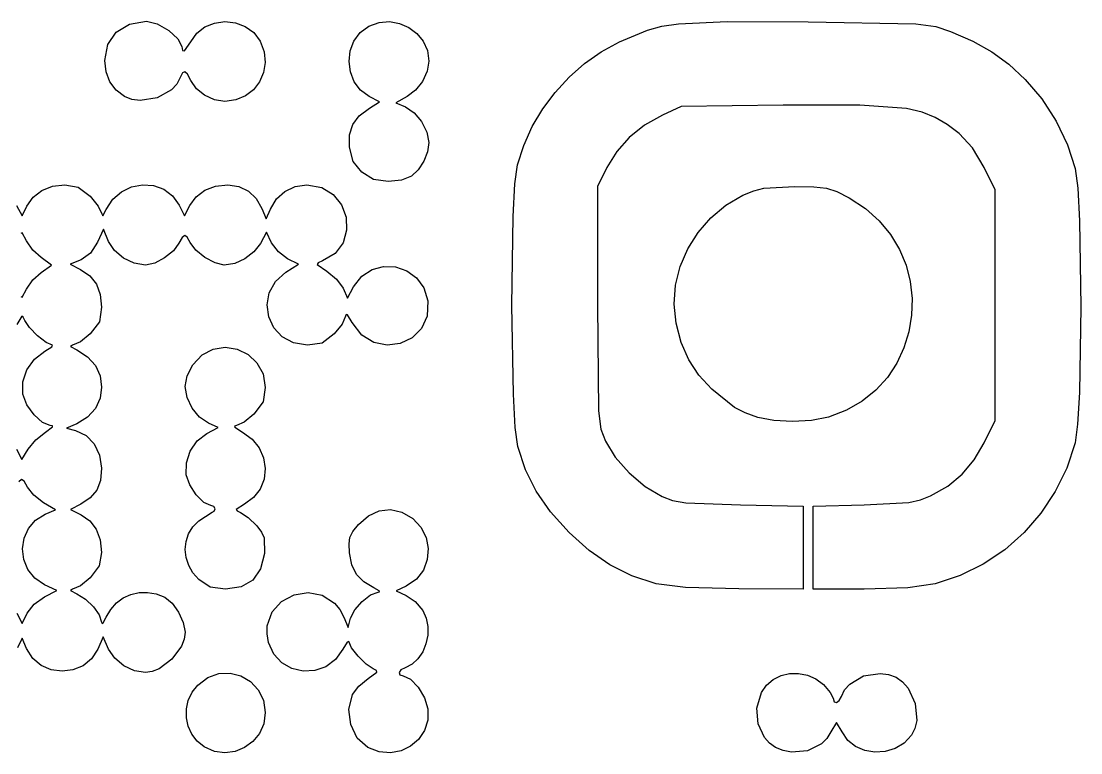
# Model space of a CAD drawing. Extents: x 15 to 288, y 15 to 288.
# Drawn here: x 191.7 to 287.6, y 221.3 to 287.6 of the extents above; entities that cross this region are included whole.
import ezdxf

# ---------------------------------------------------------------- set-up
doc = ezdxf.new("R2010")
doc.units = 0

msp = doc.modelspace()

# ---------------------------------------------------------------- linework, layer by layer
at = {"layer": 'Image'}
for p, q in [((200.303198, 286.584889), (201.48831, 287.307945)), ((201.48831, 287.307945), (203.02351, 287.564014)), ((203.02351, 287.564014), (204.002742, 287.319503)), ((204.002742, 287.319503), (205.049685, 286.720386)), ((207.578696, 286.477171), (208.310386, 287.049769)), ((208.310386, 287.049769), (209.181727, 287.398697)), ((209.181727, 287.398697), (210.126767, 287.523137)), ((210.126767, 287.523137), (211.079553, 287.422269)), ((211.079553, 287.422269), (211.974133, 287.095274)), ((211.974133, 287.095274), (212.744553, 286.541333)), ((222.362624, 286.528256), (223.146716, 287.106023)), ((223.146716, 287.106023), (224.083946, 287.443624)), ((224.083946, 287.443624), (225.031589, 287.523044)), ((225.031589, 287.523044), (225.947917, 287.368541)), ((225.947917, 287.368541), (226.791207, 287.00437)), ((226.791207, 287.00437), (227.519732, 286.454789)), ((248.393714, 286.764054), (249.68037, 287.101954)), ((249.68037, 287.101954), (251.196442, 287.330112)), ((251.196442, 287.330112), (255.589878, 287.52872)), ((255.589878, 287.52872), (262.920106, 287.502913)), ((262.920106, 287.502913), (272.676581, 287.312014)), ((272.676581, 287.312014), (274.476275, 287.070961)), ((274.476275, 287.070961), (275.807406, 286.624938)), ((199.539686, 285.46257), (200.303198, 286.584889)), ((205.049685, 286.720386), (205.883673, 285.968289)), ((205.883673, 285.968289), (206.22404, 285.264834)), ((207.052611, 285.681723), (207.578696, 286.477171)), ((212.744553, 286.541333), (213.324861, 285.759627)), ((221.805389, 285.764586), (222.362624, 286.528256)), ((227.519732, 286.454789), (228.091767, 285.744053)), ((245.835606, 285.687513), (248.393714, 286.764054)), ((275.807406, 286.624938), (277.837442, 285.752202)), ((199.26929, 284.008714), (199.539686, 285.46257)), ((206.22404, 285.264834), (206.297767, 284.910426)), ((206.297767, 284.910426), (206.489692, 284.87649)), ((206.489692, 284.87649), (207.052611, 285.681723)), ((213.324861, 285.759627), (213.681396, 284.793811)), ((221.369496, 283.926757), (221.474512, 284.876817)), ((221.474512, 284.876817), (221.805389, 285.764586)), ((228.091767, 285.744053), (228.465587, 284.896419)), ((228.465587, 284.896419), (228.599466, 283.936143)), ((244.203686, 284.790437), (245.835606, 285.687513)), ((277.837442, 285.752202), (279.550883, 284.798048)), ((199.384413, 282.969545), (199.26929, 284.008714)), ((213.681396, 284.793811), (213.777719, 283.832752)), ((221.489841, 282.97621), (221.369496, 283.926757)), ((228.599466, 283.936143), (228.441709, 283.028771)), ((242.681219, 283.719037), (244.203686, 284.790437)), ((279.550883, 284.798048), (281.084441, 283.675016)), ((199.724785, 282.069618), (199.384413, 282.969545)), ((206.500746, 282.988706), (206.282148, 282.893139)), ((206.754131, 282.755055), (206.500746, 282.988706)), ((213.777719, 283.832752), (213.636148, 282.914673)), ((221.83505, 282.086983), (221.489841, 282.97621)), ((228.441709, 283.028771), (228.01464, 282.118226)), ((241.281788, 282.489705), (242.681219, 283.719037)), ((281.084441, 283.675016), (282.574826, 282.295648)), ((200.282912, 281.322669), (199.724785, 282.069618)), ((206.088031, 282.471369), (205.785186, 281.870946)), ((206.282148, 282.893139), (206.088031, 282.471369)), ((207.052611, 282.189167), (206.754131, 282.755055)), ((207.554247, 281.454274), (207.052611, 282.189167)), ((213.279003, 282.0778), (212.728603, 281.360359)), ((213.636148, 282.914673), (213.279003, 282.0778)), ((222.404625, 281.320882), (221.83505, 282.086983)), ((228.01464, 282.118226), (227.387556, 281.317033)), ((240.018975, 281.118834), (241.281788, 282.489705)), ((282.574826, 282.295648), (284.076341, 280.526948)), ((201.0513, 280.742434), (200.282912, 281.322669)), ((205.307888, 281.352487), (203.992126, 280.617136)), ((205.785186, 281.870946), (205.307888, 281.352487)), ((208.300819, 280.856213), (207.554247, 281.454274)), ((212.728603, 281.360359), (212.007266, 280.800574)), ((223.198066, 280.739713), (222.404625, 281.320882)), ((227.387556, 281.317033), (226.629756, 280.737723)), ((238.906361, 279.622817), (240.018975, 281.118834)), ((201.051301, 280.742439), (201.0513, 280.742434)), ((201.723799, 280.476815), (201.051301, 280.742439)), ((202.465134, 280.376669), (201.723799, 280.476815)), ((203.992126, 280.617136), (202.465134, 280.376669)), ((209.195399, 280.454056), (208.300819, 280.856213)), ((210.141061, 280.306877), (209.195399, 280.454056)), ((211.137313, 280.436672), (210.141061, 280.306877)), ((212.007266, 280.800574), (211.137313, 280.436672)), ((224.136423, 280.254469), (223.198066, 280.739713)), ((223.20938, 279.690698), (224.136423, 280.254469)), ((226.629756, 280.737723), (225.599046, 280.182649)), ((225.599046, 280.182649), (226.488537, 279.808645)), ((284.076341, 280.526948), (285.379073, 278.506889)), ((222.286322, 278.993558), (223.20938, 279.690698)), ((226.488537, 279.808645), (227.265974, 279.282592)), ((227.265974, 279.282592), (227.941072, 278.472363)), ((237.95753, 278.018046), (238.906361, 279.622817)), ((251.429251, 279.853792), (249.729871, 279.056969)), ((260.651861, 279.9536), (251.429251, 279.853792)), ((267.599743, 279.955143), (260.651861, 279.9536)), ((271.815447, 279.649943), (267.599743, 279.955143)), ((273.253189, 279.325272), (271.815447, 279.649943)), ((274.433233, 278.855468), (273.253189, 279.325272)), ((221.419601, 277.275426), (221.698196, 278.205252)), ((221.698196, 278.205252), (222.286322, 278.993558)), ((227.941072, 278.472363), (228.417352, 277.525215)), ((248.115542, 278.147999), (246.734299, 277.047378)), ((249.729871, 279.056969), (248.115542, 278.147999)), ((275.497363, 278.217712), (274.433233, 278.855468)), ((276.587361, 277.38919), (275.497363, 278.217712)), ((285.379073, 278.506889), (286.410775, 276.364289)), ((221.42514, 276.153728), (221.419601, 277.275426)), ((228.417352, 277.525215), (228.598337, 276.588405)), ((237.186065, 276.320914), (237.95753, 278.018046)), ((277.78664, 276.101086), (276.587361, 277.38919)), ((228.598337, 276.588405), (228.474708, 275.740432)), ((236.605546, 274.547813), (237.186065, 276.320914)), ((246.734299, 277.047378), (245.595946, 275.764385)), ((286.410775, 276.364289), (287.099196, 274.227968)), ((221.750458, 274.85559), (221.42514, 276.153728)), ((228.474708, 275.740432), (228.136109, 274.879391)), ((245.595946, 275.764385), (244.710291, 274.308299)), ((278.855231, 274.3338), (277.78664, 276.101086)), ((222.5269, 273.891798), (221.750458, 274.85559)), ((228.136109, 274.879391), (227.634544, 274.10635)), ((236.387658, 272.839461), (236.605546, 274.547813)), ((244.710291, 274.308299), (243.86974, 272.596659)), ((279.853, 272.307), (278.855231, 274.3338)), ((222.526907, 273.891804), (222.5269, 273.891798)), ((223.568743, 273.219655), (222.526907, 273.891804)), ((227.022017, 273.522375), (226.127887, 273.186195)), ((227.634544, 274.10635), (227.022017, 273.522375)), ((287.099196, 274.227968), (287.321242, 272.442513)), ((193.55525, 272.233684), (194.530188, 272.615086)), ((194.530188, 272.615086), (195.642, 272.748)), ((195.642, 272.748), (196.864334, 272.549889)), ((196.864334, 272.549889), (197.93879, 271.71991)), ((200.762923, 272.126674), (201.683155, 272.566917)), ((201.683155, 272.566917), (202.672843, 272.754997)), ((202.672843, 272.754997), (203.665523, 272.686893)), ((203.665523, 272.686893), (204.594728, 272.358581)), ((208.320185, 272.254429), (209.290492, 272.621147)), ((209.290492, 272.621147), (210.401, 272.748)), ((210.401, 272.748), (211.394053, 272.605155)), ((211.394053, 272.605155), (212.257948, 272.189462)), ((215.563499, 272.161299), (216.499687, 272.596475)), ((216.499687, 272.596475), (217.563, 272.748)), ((217.563, 272.748), (218.897314, 272.507487)), ((218.897314, 272.507487), (219.946006, 271.86191)), ((224.908397, 273.050449), (223.568743, 273.219655)), ((226.127887, 273.186195), (224.908397, 273.050449)), ((236.234278, 269.873903), (236.387658, 272.839461)), ((243.86974, 272.596659), (243.87, 261.862)), ((257.99533, 272.221633), (258.923344, 272.459365)), ((258.923344, 272.459365), (261.70989, 272.596149)), ((261.70989, 272.596149), (263.436911, 272.572554)), ((263.436911, 272.572554), (264.573717, 272.446803)), ((264.573717, 272.446803), (265.512775, 272.136445)), ((287.321242, 272.442513), (287.479186, 269.501844)), ((192.202001, 270.829476), (192.763688, 271.62981)), ((192.763688, 271.62981), (193.55525, 272.233684)), ((197.93879, 271.71991), (198.668358, 270.829492)), ((199.396692, 270.505792), (199.978614, 271.438292)), ((199.978614, 271.438292), (200.762923, 272.126674)), ((204.594728, 272.358581), (205.393993, 271.76604)), ((205.393993, 271.76604), (205.996852, 270.905246)), ((206.954481, 270.884431), (207.528656, 271.668604)), ((207.528656, 271.668604), (208.320185, 272.254429)), ((212.257948, 272.189462), (212.964796, 271.520186)), ((212.964796, 271.520186), (213.48671, 270.61659)), ((214.247992, 270.556392), (214.798309, 271.471572)), ((214.798309, 271.471572), (215.563499, 272.161299)), ((219.946006, 271.86191), (220.686081, 270.925215)), ((255.478861, 270.912222), (257.02299, 271.811674)), ((257.02299, 271.811674), (257.99533, 272.221633)), ((265.512775, 272.136445), (266.64655, 271.559029)), ((266.64655, 271.559029), (268.116016, 270.612269)), ((279.853, 261.862), (279.853, 272.307)), ((191.28107, 270.88443), (191.770363, 269.938239)), ((191.770363, 269.938239), (192.202001, 270.829476)), ((198.668358, 270.829492), (198.97872, 270.13241)), ((199.089569, 269.947707), (199.396692, 270.505792)), ((205.996852, 270.905246), (206.465188, 269.93824)), ((206.465188, 269.93824), (206.954481, 270.884431)), ((213.48671, 270.61659), (213.87706, 269.674201)), ((213.87706, 269.674201), (214.247992, 270.556392)), ((220.686081, 270.925215), (221.094546, 269.811346)), ((254.118977, 269.77724), (255.478861, 270.912222)), ((268.116016, 270.612269), (269.362365, 269.504683)), ((198.97872, 270.13241), (199.089569, 269.947707)), ((221.094546, 269.811346), (221.148406, 268.63425)), ((236.118882, 261.840794), (236.234278, 269.873903)), ((252.963833, 268.446017), (254.118977, 269.77724)), ((269.362365, 269.504683), (270.388069, 268.262366)), ((199.134218, 268.732549), (198.606991, 267.554959)), ((199.608547, 267.621859), (199.134218, 268.732549)), ((221.148406, 268.63425), (220.824666, 267.50787)), ((287.479186, 269.501844), (287.603392, 261.710849)), ((191.78756, 268.403073), (191.66544, 268.353391)), ((192.17392, 267.675479), (191.78756, 268.403073)), ((192.739483, 266.82289), (192.17392, 267.675479)), ((200.15356, 266.794162), (199.608547, 267.621859)), ((206.258624, 267.983334), (205.976047, 267.455659)), ((206.495189, 268.171056), (206.258624, 267.983334)), ((206.724064, 268.022009), (206.495189, 268.171056)), ((206.983567, 267.539376), (206.724064, 268.022009)), ((213.888869, 268.455446), (213.343447, 267.442666)), ((214.365222, 267.502328), (213.888869, 268.455446)), ((252.033923, 266.957836), (252.963833, 268.446017)), ((270.388069, 268.262366), (271.1956, 266.911413)), ((193.51012, 266.163579), (192.739483, 266.82289)), ((198.606991, 267.554959), (197.968416, 266.570738)), ((200.964289, 266.116486), (200.15356, 266.794162)), ((205.467101, 266.766987), (204.675607, 266.134803)), ((205.976047, 267.455659), (205.467101, 266.766987)), ((207.499731, 266.847828), (206.983567, 267.539376)), ((208.324955, 266.184931), (207.499731, 266.847828)), ((212.760355, 266.683264), (211.951496, 266.062829)), ((213.343447, 267.442666), (212.760355, 266.683264)), ((214.987126, 266.686552), (214.365222, 267.502328)), ((215.813412, 266.063648), (214.987126, 266.686552)), ((220.824666, 267.50787), (220.100332, 266.546151)), ((251.349742, 265.351986), (252.033923, 266.957836)), ((271.1956, 266.911413), (271.78743, 265.47792)), ((194.426794, 265.490718), (193.51012, 266.163579)), ((197.109371, 265.969349), (196.138971, 265.561328)), ((197.968416, 266.570738), (197.109371, 265.969349)), ((201.93082, 265.659035), (200.964289, 266.116486)), ((203.77613, 265.672134), (202.943237, 265.492009)), ((204.675607, 266.134803), (203.77613, 265.672134)), ((209.253118, 265.687131), (208.324955, 266.184931)), ((210.078097, 265.490876), (209.253118, 265.687131)), ((211.951496, 266.062829), (211.022276, 265.644365)), ((216.785247, 265.578085), (215.813412, 266.063648)), ((218.56335, 265.700194), (218.47622, 265.547412)), ((218.95241, 265.86304), (218.56335, 265.700194)), ((220.100332, 266.546151), (218.95241, 265.86304)), ((192.739482, 264.158552), (193.51012, 264.817861)), ((193.51012, 264.81786), (194.426794, 265.490718)), ((193.51012, 264.817861), (193.51012, 264.81786)), ((196.138971, 265.561328), (197.054306, 265.087989)), ((197.054306, 265.087989), (197.900145, 264.503982)), ((202.943237, 265.492009), (201.93082, 265.659035)), ((211.022276, 265.644365), (210.078097, 265.490876)), ((214.709313, 263.993627), (215.662747, 264.851691)), ((215.662747, 264.851691), (216.785247, 265.578085)), ((218.47622, 265.547412), (219.350311, 264.942087)), ((219.350311, 264.942087), (220.247033, 264.214761)), ((222.513964, 264.482125), (223.451538, 265.092118)), ((223.451538, 265.092118), (224.501705, 265.366847)), ((224.501705, 265.366847), (225.580548, 265.322018)), ((225.580548, 265.322018), (226.604149, 264.973339)), ((226.604149, 264.973339), (227.488593, 264.336516)), ((250.931785, 263.667751), (251.349742, 265.351986)), ((271.78743, 265.47792), (272.166029, 263.987983)), ((192.17392, 263.305961), (192.739482, 264.158552)), ((197.900145, 264.503982), (198.496708, 263.750508)), ((198.496708, 263.750508), (198.850141, 262.816658)), ((214.148166, 262.97465), (214.709313, 263.993627)), ((220.247033, 264.214761), (220.840431, 263.388007)), ((221.772898, 263.521162), (222.513964, 264.482125)), ((227.488593, 264.336516), (228.149961, 263.427254)), ((272.166029, 263.987983), (272.333869, 262.467697)), ((191.78756, 262.578366), (192.17392, 263.305961)), ((198.850141, 262.816658), (198.966586, 261.691519)), ((213.954256, 261.879619), (214.148166, 262.97465)), ((220.840431, 263.388007), (221.217824, 262.490452)), ((221.217824, 262.490452), (221.772898, 263.521162)), ((228.149961, 263.427254), (228.504338, 262.261262)), ((250.800546, 261.944418), (250.931785, 263.667751)), ((191.66544, 262.628048), (191.78756, 262.578366)), ((214.102531, 260.793395), (213.954256, 261.879619)), ((228.504338, 262.261262), (228.445118, 260.865042)), ((236.255047, 253.787745), (236.118882, 261.840794)), ((243.87, 261.862), (243.96172, 252.305738)), ((250.97652, 260.221274), (250.800546, 261.944418)), ((272.333869, 262.467697), (272.293422, 260.943159)), ((279.853724, 251.417614), (279.853, 261.862)), ((198.966586, 261.691519), (198.78009, 260.357684)), ((221.098012, 261.017593), (221.053747, 260.849341)), ((221.21602, 260.977227), (221.098012, 261.017593)), ((221.662918, 260.280302), (221.21602, 260.977227)), ((272.293422, 260.943159), (272.04716, 259.440463)), ((287.603392, 261.710849), (287.473051, 253.966964)), ((191.754638, 260.850204), (191.293919, 260.121972)), ((191.887305, 260.785962), (191.754638, 260.850204)), ((192.026404, 260.470166), (191.887305, 260.785962)), ((192.452853, 259.822166), (192.026404, 260.470166)), ((198.78009, 260.357684), (197.938496, 259.261839)), ((214.567939, 259.800835), (214.102531, 260.793395)), ((220.742304, 260.152257), (220.012287, 259.261841)), ((221.053747, 260.849341), (220.742304, 260.152257)), ((222.531773, 259.15281), (221.662918, 260.280302)), ((228.445118, 260.865042), (227.934973, 259.732277)), ((251.442313, 258.469523), (250.97652, 260.221274)), ((193.175457, 259.086527), (192.452853, 259.822166)), ((193.948108, 258.483572), (193.175457, 259.086527)), ((197.938496, 259.261839), (197.048077, 258.53227)), ((215.325428, 258.9868), (214.567939, 259.800835)), ((216.349948, 258.436149), (215.325428, 258.9868)), ((220.012287, 259.261841), (218.921672, 258.422984)), ((223.620229, 258.482926), (222.531773, 259.15281)), ((227.934973, 259.732277), (227.085657, 258.895323)), ((272.04716, 259.440463), (271.597553, 257.985706)), ((193.821139, 257.680481), (194.462424, 258.07114)), ((194.524694, 258.233626), (193.948108, 258.483572)), ((194.462424, 258.07114), (194.524694, 258.233626)), ((196.350996, 258.221909), (196.166293, 258.11106)), ((196.166293, 258.11106), (196.724378, 257.803937)), ((197.048077, 258.53227), (196.350996, 258.221909)), ((209.082323, 257.878631), (210.168816, 258.042242)), ((210.168816, 258.042242), (211.246085, 257.873525)), ((217.616447, 258.233741), (216.349948, 258.436149)), ((218.921672, 258.422984), (217.616447, 258.233741)), ((224.816531, 258.238289), (223.620229, 258.482926)), ((226.008925, 258.386541), (224.816531, 258.238289)), ((227.085657, 258.895323), (226.008925, 258.386541)), ((252.120654, 256.922861), (251.442313, 258.469523)), ((192.888928, 256.971724), (193.821139, 257.680481)), ((196.724378, 257.803937), (197.710197, 257.19294)), ((197.710197, 257.19294), (198.414353, 256.385202)), ((207.217586, 256.449554), (208.070586, 257.356475)), ((208.070586, 257.356475), (209.082323, 257.878631)), ((211.246085, 257.873525), (212.230148, 257.398701)), ((212.230148, 257.398701), (213.037027, 256.643986)), ((271.597553, 257.985706), (270.947074, 256.604983)), ((192.21234, 256.012941), (192.888928, 256.971724)), ((198.414353, 256.385202), (198.836847, 255.446976)), ((206.729643, 255.448373), (207.217586, 256.449554)), ((213.037027, 256.643986), (213.582739, 255.635601)), ((253.036427, 255.535489), (252.120654, 256.922861)), ((270.947074, 256.604983), (270.098193, 255.32439)), ((191.847726, 254.915422), (192.21234, 256.012941)), ((198.836847, 255.446976), (198.977678, 254.444516)), ((206.527305, 254.484084), (206.729643, 255.448373)), ((213.582739, 255.635601), (213.783306, 254.399764)), ((254.21452, 254.261604), (253.036427, 255.535489)), ((270.098193, 255.32439), (269.053383, 254.170022)), ((191.851439, 253.790461), (191.847726, 254.915422)), ((198.977678, 254.444516), (198.836847, 253.444077)), ((206.703922, 253.500412), (206.527305, 254.484084)), ((213.783306, 254.399764), (213.594066, 253.094538)), ((256.255959, 252.608802), (254.21452, 254.261604)), ((269.053383, 254.170022), (267.815115, 253.167976)), ((192.216381, 252.836668), (191.851439, 253.790461)), ((198.836847, 253.444077), (198.414353, 252.511913)), ((207.17296, 252.528694), (206.703922, 253.500412)), ((236.416117, 250.797261), (236.255047, 253.787745)), ((287.473051, 253.966964), (287.312814, 251.085181)), ((192.859817, 251.926544), (192.216381, 252.836668)), ((198.414353, 252.511913), (197.710197, 251.714279)), ((207.846621, 251.706746), (207.17296, 252.528694)), ((213.594066, 253.094538), (212.755216, 252.003924)), ((243.96172, 252.305738), (244.173683, 250.638367)), ((257.218274, 252.116927), (256.255959, 252.608802)), ((266.38586, 252.344346), (264.76809, 251.725229)), ((267.815115, 253.167976), (266.38586, 252.344346)), ((193.619146, 251.244603), (192.859817, 251.926544)), ((197.710197, 251.714279), (196.724378, 251.117427)), ((208.637105, 251.172384), (207.846621, 251.706746)), ((212.755216, 252.003924), (211.864797, 251.273905)), ((258.3837, 251.699314), (257.218274, 252.116927)), ((259.827965, 251.407385), (258.3837, 251.699353)), ((258.3837, 251.699353), (258.3837, 251.699314)), ((261.521077, 251.314974), (259.827965, 251.407385)), ((263.241599, 251.421222), (261.521077, 251.314974)), ((264.76809, 251.725229), (263.241599, 251.421222)), ((278.85831, 249.395594), (279.853724, 251.417614)), ((193.033647, 249.67104), (193.898694, 250.373363)), ((194.331769, 250.975361), (193.619146, 251.244603)), ((193.898694, 250.373363), (194.522874, 250.833328)), ((194.526787, 250.940686), (194.331769, 250.975361)), ((194.522874, 250.833328), (194.526787, 250.940686)), ((196.724378, 251.117427), (195.791591, 250.72468)), ((195.791591, 250.72468), (196.62403, 250.515263)), ((196.62403, 250.515263), (197.566134, 250.067592)), ((208.495886, 250.243309), (209.526596, 250.798383)), ((209.526596, 250.798383), (208.637105, 251.172384)), ((211.167716, 250.962464), (210.999463, 250.918201)), ((210.999463, 250.918201), (211.03983, 250.800193)), ((211.03983, 250.800193), (211.736752, 250.353293)), ((211.864797, 251.273905), (211.167716, 250.962464)), ((211.736752, 250.353293), (212.60752, 249.727283)), ((236.63846, 249.054013), (236.416117, 250.797261)), ((244.173683, 250.638367), (244.582882, 249.551)), ((287.312814, 251.085181), (287.089406, 249.382168)), ((192.337754, 248.826253), (193.033647, 249.67104)), ((197.566134, 250.067592), (198.30738, 249.293661)), ((206.989304, 248.651243), (207.623533, 249.566238)), ((207.623533, 249.566238), (208.495886, 250.243309)), ((212.60752, 249.727283), (213.237914, 248.933201)), ((244.582882, 249.551), (245.459022, 248.105405)), ((277.956099, 247.865574), (278.85831, 249.395594)), ((287.089406, 249.382168), (286.333835, 247.106021)), ((191.277065, 248.818371), (191.76231, 247.880014)), ((191.76231, 247.880014), (192.337754, 248.826253)), ((198.30738, 249.293661), (198.792591, 248.274154)), ((206.642623, 247.597519), (206.989304, 248.651243)), ((213.237914, 248.933201), (213.626549, 248.028053)), ((237.332049, 246.958829), (236.63846, 249.054013)), ((198.792591, 248.274154), (198.96659, 247.089753)), ((206.632916, 246.504259), (206.642623, 247.597519)), ((213.626549, 248.028053), (213.772044, 247.068847)), ((245.459022, 248.105405), (246.710259, 246.683501)), ((276.862904, 246.571093), (277.956099, 247.865574)), ((198.96659, 247.089753), (198.861923, 245.991686)), ((206.956654, 245.604295), (206.632916, 246.504259)), ((213.772044, 247.068847), (213.673016, 246.11259)), ((238.310451, 245.010545), (237.332049, 246.958829)), ((246.710259, 246.683501), (248.177269, 245.441427)), ((275.552454, 245.486144), (276.862904, 246.571093)), ((286.333835, 247.106021), (285.296559, 244.979513)), ((191.725339, 246.08797), (191.475121, 245.869429)), ((191.96998, 245.920873), (191.725339, 246.08797)), ((192.262905, 245.373734), (191.96998, 245.920873)), ((198.861923, 245.991686), (198.531076, 245.112943)), ((207.546954, 244.698394), (206.956654, 245.604295)), ((213.673016, 246.11259), (213.328081, 245.216288)), ((192.828633, 244.645079), (192.262905, 245.373734)), ((193.699545, 243.966994), (192.828633, 244.645079)), ((198.531076, 245.112943), (197.948784, 244.409753)), ((208.234655, 243.999036), (207.546954, 244.698394)), ((213.328081, 245.216288), (212.735858, 244.436951)), ((239.615675, 243.138901), (238.310451, 245.010545)), ((248.177269, 245.441427), (249.700732, 244.53532)), ((273.10855, 244.224161), (273.99848, 244.584724)), ((273.99848, 244.584724), (275.552454, 245.486144)), ((285.296559, 244.979513), (283.999991, 243.025199)), ((194.787785, 243.324915), (193.699545, 243.966994)), ((197.08978, 243.838343), (196.156823, 243.355894)), ((197.948784, 244.409753), (197.08978, 243.838343)), ((208.850596, 243.718699), (208.234655, 243.999036)), ((209.130977, 243.629875), (208.850596, 243.718699)), ((209.247595, 243.41632), (209.130977, 243.629875)), ((211.894962, 243.831583), (211.166729, 243.370863)), ((212.735858, 244.436951), (211.894962, 243.831583)), ((249.700732, 244.53532), (250.636144, 244.185579)), ((250.636144, 244.185579), (251.838095, 243.973298)), ((251.838095, 243.973298), (256.796762, 243.772429)), ((256.796762, 243.772429), (262.466402, 243.662571)), ((262.466402, 243.662571), (262.466, 239.911)), ((263.374, 243.655), (267.9853, 243.779349)), ((263.374, 239.907), (263.374, 243.655)), ((267.9853, 243.779349), (272.038875, 244.000438)), ((272.038875, 244.000438), (273.10855, 244.224161)), ((192.989363, 242.393968), (193.876072, 242.941569)), ((193.876072, 242.941569), (194.787785, 243.324915)), ((196.156823, 243.355894), (197.123832, 242.887558)), ((197.123832, 242.887558), (197.917117, 242.339699)), ((207.769178, 242.339759), (208.968418, 243.113939)), ((208.968418, 243.113939), (209.165587, 243.202763)), ((209.165587, 243.202763), (209.247595, 243.41632)), ((211.166729, 243.370863), (211.230971, 243.238196)), ((211.230971, 243.238196), (211.546768, 243.099098)), ((211.546768, 243.099098), (212.233178, 242.643353)), ((222.238483, 241.998108), (223.128791, 242.784445)), ((223.128791, 242.784445), (224.108577, 243.24308)), ((224.108577, 243.24308), (225.132513, 243.360969)), ((225.132513, 243.360969), (226.155273, 243.125068)), ((226.155273, 243.125068), (227.14596, 242.538511)), ((241.28973, 241.273633), (239.615675, 243.138901)), ((283.999991, 243.025199), (282.466544, 241.26563)), ((192.35128, 241.644533), (192.989363, 242.393968)), ((197.917117, 242.339699), (198.494412, 241.576995)), ((206.849664, 241.143678), (207.232388, 241.778779)), ((207.232388, 241.778779), (207.769178, 242.339759)), ((212.233178, 242.643353), (213.008948, 241.871138)), ((213.008948, 241.871138), (213.445489, 241.296772)), ((221.726937, 241.366709), (222.238483, 241.998108)), ((227.14596, 242.538511), (227.875087, 241.750251)), ((227.875087, 241.750251), (228.338865, 240.8254)), ((191.82442, 239.800573), (191.96268, 240.758368)), ((191.96268, 240.758368), (192.35128, 241.644533)), ((198.494412, 241.576995), (198.847104, 240.615418)), ((206.62094, 240.456667), (206.849664, 241.143678)), ((213.445489, 241.296772), (213.679514, 240.78605)), ((213.679514, 240.78605), (213.703492, 239.365868)), ((221.368886, 240.25145), (221.454912, 240.840058)), ((221.454912, 240.840058), (221.726937, 241.366709)), ((228.338865, 240.8254), (228.533503, 239.829071)), ((243.103903, 239.63532), (241.28973, 241.273633)), ((282.466544, 241.26563), (280.718629, 239.72336)), ((191.93736, 238.83625), (191.82442, 239.800573)), ((198.847104, 240.615418), (198.966582, 239.470938)), ((206.546148, 239.739955), (206.62094, 240.456667)), ((221.415341, 239.434178), (221.368886, 240.25145)), ((228.533503, 239.829071), (228.455214, 238.826375)), ((262.466, 239.911), (262.466, 236.16)), ((263.374, 236.16), (263.374, 239.907)), ((192.302356, 237.930502), (191.93736, 238.83625)), ((198.966582, 239.470938), (198.767111, 238.260143)), ((206.625225, 239.015751), (206.546148, 239.739955)), ((206.858103, 238.306264), (206.625225, 239.015751)), ((213.703492, 239.365868), (213.363752, 237.980159)), ((221.626745, 238.346098), (221.415341, 239.434178)), ((228.455214, 238.826375), (228.100206, 237.882425)), ((244.9658, 238.348865), (243.103903, 239.63532)), ((280.718629, 239.72336), (278.77866, 238.420941)), ((192.920266, 237.148431), (192.302356, 237.930502)), ((198.767111, 238.260143), (197.938492, 237.188068)), ((207.244717, 237.633704), (206.858103, 238.306264)), ((213.363752, 237.980159), (212.655176, 236.976155)), ((222.045381, 237.483262), (221.626745, 238.346098)), ((228.100206, 237.882425), (227.46469, 237.062332)), ((246.95768, 237.365824), (244.9658, 238.348865)), ((278.77866, 238.420941), (276.669048, 237.380926)), ((193.791947, 236.555139), (192.920266, 237.148431)), ((197.938492, 237.188068), (197.048073, 236.4585)), ((207.785, 237.020279), (207.244717, 237.633704)), ((207.784992, 237.020269), (207.785, 237.020279)), ((208.814088, 236.326137), (207.784992, 237.020269)), ((212.655176, 236.976155), (211.590373, 236.365335)), ((222.697627, 236.807777), (222.045381, 237.483262)), ((227.46469, 237.062332), (226.544877, 236.431208)), ((249.1618, 236.637753), (246.95768, 237.365824)), ((276.669048, 237.380926), (274.412206, 236.625868)), ((194.909017, 236.021457), (193.791947, 236.555139)), ((193.792217, 235.468905), (194.909017, 236.021457)), ((196.350992, 236.148138), (196.166289, 236.03729)), ((196.166289, 236.03729), (196.724374, 235.730168)), ((197.048073, 236.4585), (196.350992, 236.148138)), ((210.181952, 236.159178), (208.814088, 236.326137)), ((211.590373, 236.365335), (210.181952, 236.159178)), ((223.609861, 236.281748), (222.697627, 236.807777)), ((224.109691, 235.993336), (223.609861, 236.281748)), ((224.140927, 235.904933), (224.109691, 235.993336)), ((226.544877, 236.431208), (225.622414, 235.984444)), ((225.622414, 235.984444), (226.533193, 235.581296)), ((251.814626, 236.29957), (249.16125, 236.638562)), ((249.16125, 236.638562), (249.1618, 236.637753)), ((256.64517, 236.179897), (251.814626, 236.29957)), ((262.466, 236.16), (256.64517, 236.179897)), ((267.997046, 236.15917), (263.374, 236.16)), ((271.937714, 236.271692), (267.997046, 236.15917)), ((274.412206, 236.625868), (271.937714, 236.271692)), ((192.868849, 234.805192), (193.792217, 235.468905)), ((196.724374, 235.730168), (197.512817, 235.24452)), ((197.512817, 235.24452), (198.234636, 234.561495)), ((200.312353, 234.900112), (200.92701, 235.352671)), ((200.92701, 235.352671), (201.61675, 235.668693)), ((201.61675, 235.668693), (202.359549, 235.840674)), ((202.359549, 235.840674), (203.133382, 235.861112)), ((203.133382, 235.861112), (203.916226, 235.722505)), ((203.916226, 235.722505), (204.686056, 235.41735)), ((204.686056, 235.41735), (205.353479, 234.87796)), ((214.413427, 234.087004), (215.270728, 235.037133)), ((215.270728, 235.037133), (216.403525, 235.638244)), ((216.403525, 235.638244), (217.672276, 235.843485)), ((217.672276, 235.843485), (218.937436, 235.606002)), ((218.937436, 235.606002), (220.059463, 234.878941)), ((221.88262, 234.27296), (222.552301, 235.034405)), ((222.552301, 235.034405), (223.323835, 235.624796)), ((223.323835, 235.624796), (224.011038, 235.869491)), ((224.011038, 235.869491), (224.140927, 235.904933)), ((226.533193, 235.581296), (227.350963, 235.018872)), ((227.350963, 235.018872), (228.038133, 234.232786)), ((192.222907, 233.982035), (192.868849, 234.805192)), ((198.234636, 234.561495), (198.764834, 233.823012)), ((199.396386, 233.61539), (199.794803, 234.318517)), ((199.794803, 234.318517), (200.312353, 234.900112)), ((205.353479, 234.87796), (205.94378, 234.063788)), ((205.94378, 234.063788), (206.365229, 233.133037)), ((213.971164, 232.834712), (214.413427, 234.087004)), ((220.059463, 234.878941), (220.523194, 234.317177)), ((220.523194, 234.317177), (220.898814, 233.615449)), ((221.500978, 233.515101), (221.88262, 234.27296)), ((228.038133, 234.232786), (228.360444, 233.529802)), ((191.28795, 233.980662), (191.770399, 233.047705)), ((191.770399, 233.047705), (192.222907, 233.982035)), ((198.764834, 233.823012), (198.978414, 233.170988)), ((198.978414, 233.170988), (199.015056, 233.05496)), ((199.015056, 233.05496), (199.106076, 233.100072)), ((199.106076, 233.100072), (199.396386, 233.61539)), ((206.365229, 233.133037), (206.526096, 232.24391)), ((220.898814, 233.615449), (221.291561, 232.682662)), ((221.291561, 232.682662), (221.500978, 233.515101)), ((228.360444, 233.529802), (228.508861, 232.762692)), ((206.526096, 232.24391), (206.438709, 231.614573)), ((213.94928, 232.109896), (213.971164, 232.834712)), ((214.083484, 231.327109), (213.94928, 232.109896)), ((228.508861, 232.762692), (228.495653, 231.971198)), ((191.786186, 231.715512), (191.369846, 230.84963)), ((192.177197, 230.785569), (191.786186, 231.715512)), ((199.101336, 231.84213), (198.627007, 230.73144)), ((199.600366, 230.72752), (199.101336, 231.84213)), ((206.438709, 231.614573), (206.194493, 230.980233)), ((214.556344, 230.273463), (214.083484, 231.327109)), ((221.185901, 231.360424), (220.812374, 230.717192)), ((221.34154, 231.42075), (221.185901, 231.360424)), ((221.590381, 230.845868), (221.34154, 231.42075)), ((228.333089, 231.195061), (228.033439, 230.474024)), ((228.495653, 231.971198), (228.333089, 231.195061)), ((192.736478, 229.888079), (192.177197, 230.785569)), ((198.627007, 230.73144), (198.06453, 229.843366)), ((200.159214, 229.899729), (199.600366, 230.72752)), ((206.194493, 230.980233), (205.343248, 229.806007)), ((215.286537, 229.485287), (214.556344, 230.273463)), ((220.812374, 230.717192), (220.135427, 229.767765)), ((222.189003, 230.073033), (221.590381, 230.845868)), ((228.033439, 230.474024), (227.60897, 229.847826)), ((193.506513, 229.243906), (192.736478, 229.888079)), ((194.417203, 228.853637), (193.506513, 229.243906)), ((198.06453, 229.843366), (197.292212, 229.212137)), ((200.974961, 229.22348), (200.159214, 229.899729)), ((201.939126, 228.767768), (200.974961, 229.22348)), ((205.343248, 229.806007), (204.18771, 228.940152)), ((216.198004, 228.969475), (215.286537, 229.485287)), ((220.135427, 229.767765), (219.259457, 229.125174)), ((222.917109, 229.350537), (222.189003, 230.073033)), ((223.5544, 228.92667), (222.917109, 229.350537)), ((227.071951, 229.35621), (226.434653, 229.038916)), ((227.60897, 229.847826), (227.071951, 229.35621)), ((195.398449, 228.71786), (194.417203, 228.853637)), ((196.380152, 228.837164), (195.398449, 228.71786)), ((197.292212, 229.212137), (196.380152, 228.837164)), ((202.943226, 228.60159), (201.939126, 228.767768)), ((203.563127, 228.691277), (202.943226, 228.60159)), ((204.18771, 228.940152), (203.563127, 228.691277)), ((208.597376, 228.155484), (209.59711, 228.501521)), ((209.59711, 228.501521), (210.614934, 228.537813)), ((210.614934, 228.537813), (211.588195, 228.290041)), ((211.588195, 228.290041), (212.454239, 227.783888)), ((217.214686, 228.732923), (216.198004, 228.969475)), ((218.260524, 228.782525), (217.214686, 228.732923)), ((219.259457, 229.125174), (218.260524, 228.782525)), ((223.10182, 228.055538), (223.887479, 228.636296)), ((223.845669, 228.788692), (223.5544, 228.92667)), ((223.887479, 228.636296), (223.845669, 228.788692)), ((226.056818, 228.837715), (225.892426, 228.59257)), ((225.892426, 228.59257), (225.959164, 228.385405)), ((225.959164, 228.385405), (226.274718, 228.298144)), ((226.434653, 229.038916), (226.056818, 228.837715)), ((226.274718, 228.298144), (226.926562, 228.010002)), ((259.761408, 227.970404), (260.470514, 228.32002)), ((260.470514, 228.32002), (261.247527, 228.505187)), ((261.247527, 228.505187), (262.056404, 228.52133)), ((262.056404, 228.52133), (262.861098, 228.363874)), ((262.861098, 228.363874), (263.625565, 228.028242)), ((266.684231, 227.56069), (267.948142, 228.291033)), ((267.948142, 228.291033), (269.439477, 228.528624)), ((269.439477, 228.528624), (270.182873, 228.431879)), ((270.182873, 228.431879), (270.87806, 228.175034)), ((207.158512, 226.815835), (207.678386, 227.47402)), ((207.678386, 227.47402), (208.597376, 228.155484)), ((212.454239, 227.783888), (213.150413, 227.045034)), ((221.69631, 226.628248), (222.255328, 227.368276)), ((222.255328, 227.368276), (223.10182, 228.055538)), ((226.926562, 228.010002), (227.619128, 227.282272)), ((258.6911, 226.796128), (259.156255, 227.460915)), ((259.156255, 227.460915), (259.761408, 227.970404)), ((263.625565, 228.028242), (264.31376, 227.509859)), ((264.31376, 227.509859), (264.930602, 226.802271)), ((266.225114, 227.041496), (266.684231, 227.56069)), ((270.87806, 228.175034), (271.474291, 227.757491)), ((271.474291, 227.757491), (271.970345, 227.195255)), ((206.814929, 226.081103), (207.158512, 226.815835)), ((213.150413, 227.045034), (213.614063, 226.099161)), ((221.364802, 225.261679), (221.69631, 226.628248)), ((227.619128, 227.282272), (228.19814, 226.319998)), ((258.277856, 225.389544), (258.6911, 226.796128)), ((264.930602, 226.802271), (265.187167, 226.276089)), ((265.726732, 226.05819), (265.92792, 226.436024)), ((265.92792, 226.436024), (266.225114, 227.041496)), ((271.970345, 227.195255), (272.621334, 225.789387)), ((206.644249, 225.302126), (206.814929, 226.081103)), ((213.614063, 226.099161), (213.782536, 224.97195)), ((228.19814, 226.319998), (228.509318, 225.328224)), ((258.386436, 223.965257), (258.277856, 225.389544)), ((265.187167, 226.276089), (265.274428, 225.960535)), ((265.274428, 225.960535), (265.481592, 225.893797)), ((265.481592, 225.893797), (265.726732, 226.05819)), ((272.621334, 225.789387), (272.749856, 224.262793)), ((206.643083, 224.5112), (206.644249, 225.302126)), ((206.808044, 223.740626), (206.643083, 224.5112)), ((213.782536, 224.97195), (213.64351, 223.967314)), ((221.520487, 223.883536), (221.364802, 225.261679)), ((228.509318, 225.328224), (228.498071, 224.279574)), ((207.135742, 223.022702), (206.808044, 223.740626)), ((213.64351, 223.967314), (213.25662, 223.088221)), ((222.111131, 222.674869), (221.520487, 223.883536)), ((228.498071, 224.279574), (228.202004, 223.344093)), ((258.968299, 222.711555), (258.386436, 223.965257)), ((265.489537, 224.064804), (264.963361, 223.225668)), ((266.01574, 223.225668), (265.489537, 224.064804)), ((272.592826, 223.549649), (272.27474, 222.920834)), ((272.749856, 224.262793), (272.592826, 223.549649)), ((207.62279, 222.389727), (207.135742, 223.022702)), ((213.25662, 223.088221), (212.667144, 222.360099)), ((223.0845, 221.816728), (222.111131, 222.674869)), ((227.668263, 222.552301), (226.943991, 221.934712)), ((228.202004, 223.344093), (227.668263, 222.552301)), ((259.421541, 222.207514), (258.968299, 222.711555)), ((264.608229, 222.641812), (264.120581, 222.158686)), ((264.963361, 223.225668), (264.608229, 222.641812)), ((266.514351, 222.463328), (266.01574, 223.225668)), ((272.27474, 222.920834), (271.610124, 222.215149)), ((208.2658, 221.874), (207.62279, 222.389727)), ((208.265806, 221.874), (208.2658, 221.874)), ((209.189001, 221.465861), (208.265806, 221.874)), ((211.920365, 221.808375), (211.061561, 221.458476)), ((212.667144, 222.360099), (211.920365, 221.808375)), ((223.084508, 221.816734), (223.0845, 221.816728)), ((224.099448, 221.432339), (223.084508, 221.816734)), ((226.943991, 221.934712), (226.076335, 221.521844)), ((259.9749, 221.816728), (259.421541, 222.207514)), ((259.974901, 221.816718), (259.9749, 221.816728)), ((260.671506, 221.529918), (259.974901, 221.816718)), ((264.120581, 222.158686), (262.859385, 221.526157)), ((267.208758, 221.902326), (266.514351, 222.463328)), ((268.041601, 221.545454), (267.208758, 221.902326)), ((270.797142, 221.727561), (269.893154, 221.455278)), ((271.610124, 222.215149), (270.797142, 221.727561)), ((210.136013, 221.335829), (209.189001, 221.465861)), ((211.061561, 221.458476), (210.136013, 221.335829)), ((225.112439, 221.344214), (224.099448, 221.432339)), ((226.076335, 221.521844), (225.112439, 221.344214)), ((261.403062, 221.391146), (260.671506, 221.529918)), ((262.859385, 221.526157), (261.403062, 221.391146)), ((268.95552, 221.395507), (268.041601, 221.545454)), ((269.893154, 221.455278), (268.95552, 221.395507))]:
    msp.add_line(p, q, dxfattribs=at)

doc.saveas('drawing.dxf')
